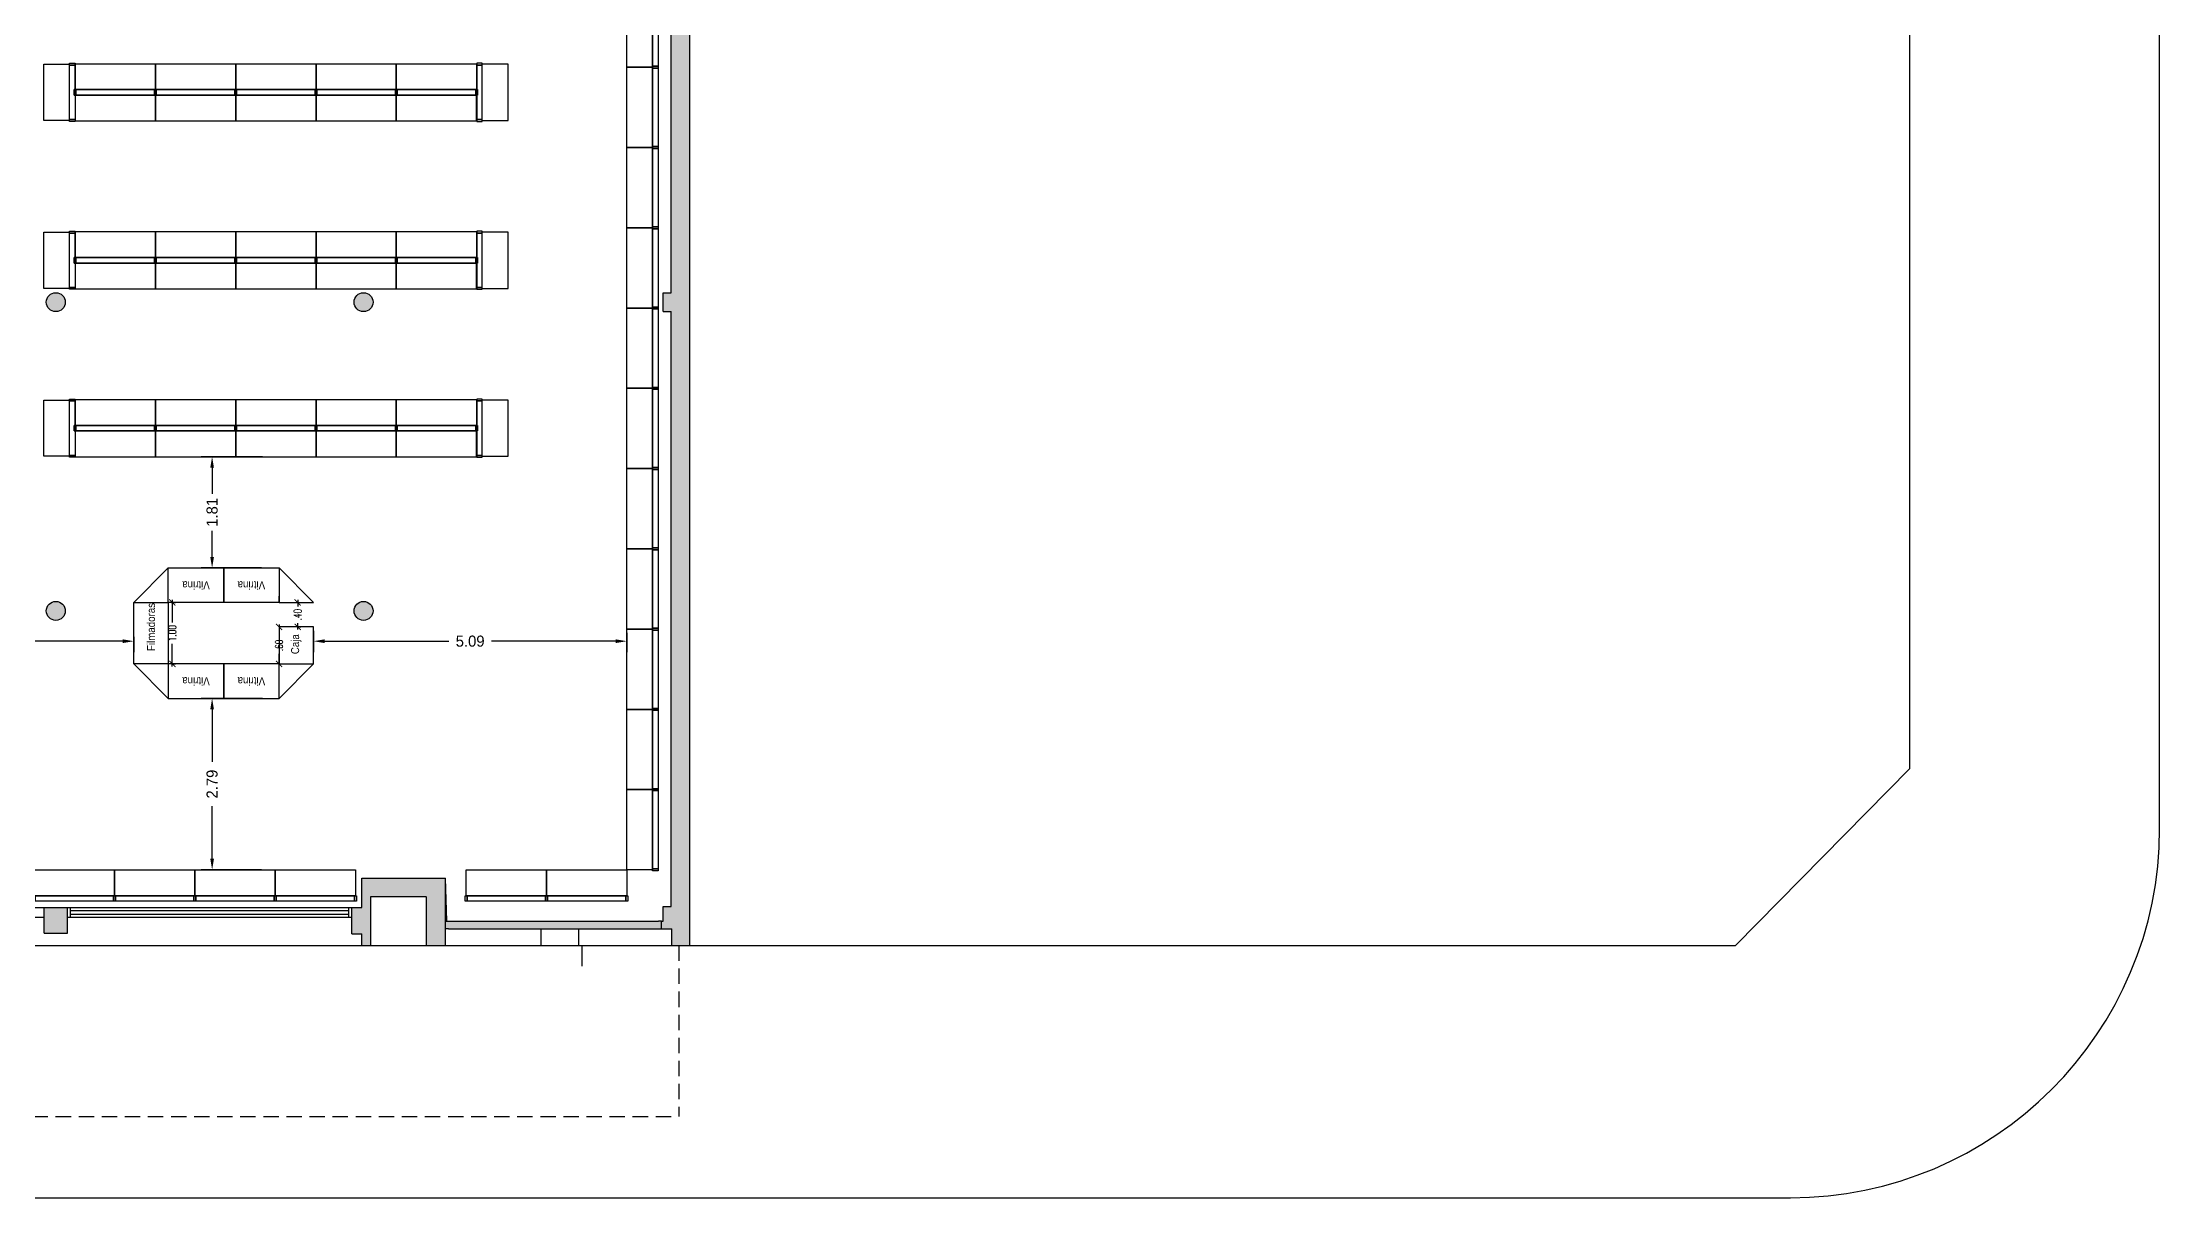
# Model space of a CAD drawing. Header units: metres. Extents: x 95 to 486, y 2972 to 3465.
# Drawn here: x 205.54 to 239.94, y 2973.53 to 2992.31 of the extents above; entities that cross this region are included whole.
import ezdxf

# ---------------------------------------------------------------- set-up
doc = ezdxf.new("R2010")
doc.units = ezdxf.units.M
doc.linetypes.add('HIDDEN', pattern=[0.375, 0.25, -0.125])
for name, color, linetype in [('0_MUROS', 7, 'Continuous'), ('0_PUERTAS-VENTANAS', 3, 'Continuous'), ('C_COTAS', 5, 'Continuous'), ('E_EQUIPAMIENTO', 1, 'Continuous'), ('E_GONDOLAS', 1, 'Continuous')]:
    doc.layers.add(name, color=color, linetype=linetype)
doc.styles.add('COTAS', font='ROMANS.shx', dxfattribs={"width": 0.7})
doc.styles.add('ROMANS', font='romans.shx', dxfattribs={"width": 0.8, "height": 0.15})
doc.styles.add('STYLE1', font='Sas_____.pfb', dxfattribs={"width": 0.87})
doc.dimstyles.new('STANDARD$0', dxfattribs={"dimtxt": 0.2, "dimasz": 0.18, "dimexe": 0.18, "dimexo": 0.0625, "dimgap": 0.09, "dimtad": 0, "dimzin": 0, "dimdsep": 46, "dimtxsty": 'ROMANS', "dimblk": 'OBLIQUE', "dimsah": 1, "dimcen": 0.09, "dimse1": 1, "dimse2": 1, "dimadec": 0, "dimazin": 0, "dimtfac": 1, "dimtofl": 0, "dimtmove": 0, "dimatfit": 3, "dimldrblk": 'OBLIQUE', "dimfxl": 1, "dimtolj": 1, "dimtzin": 0, "dimarcsym": 0})
doc.dimstyles.new('STZ50', dxfattribs={"dimscale": 0.5, "dimtxt": 0.25, "dimasz": 0.2, "dimexe": 0.1, "dimexo": 0.1, "dimgap": 0.09, "dimtad": 0, "dimzin": 4, "dimdsep": 46, "dimtxsty": 'COTAS', "dimblk": 'ARCHTICK', "dimcen": -0.09, "dimdle": 0.08, "dimclrd": 30, "dimclre": 133, "dimclrt": 7, "dimaunit": 1, "dimazin": 2, "dimtfac": 1, "dimtix": 1, "dimtmove": 1, "dimatfit": 3, "dimldrblk": 'DOT', "dimfxl": 0.1, "dimtolj": 1, "dimtzin": 0, "dimarcsym": 0})

# ---------------------------------------------------------------- blocks, each defined once
blk = doc.blocks.new('_ARCHTICK')
at = {"color": 0, "linetype": 'ByBlock', "const_width": 0.15}
blk.add_lwpolyline([(-0.5, -0.5), (0.5, 0.5)], dxfattribs=at)
blk = doc.blocks.new('*D93')
at = {"layer": 'DEFPOINTS', "color": 0, "transparency": 16777216}
for p in [(207.59, 2983.208), (207.655, 2983.208), (207.59, 2982.208)]:
    blk.add_point(p, dxfattribs=at)
at = {"layer": 'E_EQUIPAMIENTO', "color": 133, "lineweight": -2, "transparency": 16777216}
for p, q in [((207.64, 2983.208), (207.705, 2983.208)), ((207.64, 2982.208), (207.705, 2982.208))]:
    blk.add_line(p, q, dxfattribs=at)
at = {"layer": 'E_EQUIPAMIENTO', "color": 30, "lineweight": -2, "transparency": 16777216}
for p, q in [((207.655, 2983.248), (207.655, 2982.88)), ((207.655, 2982.168), (207.655, 2982.536))]:
    blk.add_line(p, q, dxfattribs=at)
at = {"layer": 'E_EQUIPAMIENTO', "color": 30, "lineweight": -2, "transparency": 16777216, "xscale": 0.1, "yscale": 0.1, "zscale": 0.1}
for p, rotation in [((207.655, 2983.208), 90), ((207.655, 2982.208), 270)]:
    blk.add_blockref('_ARCHTICK', p, dxfattribs=dict(at, rotation=rotation))
at = {"layer": 'E_EQUIPAMIENTO', "color": 7, "transparency": 16777216, "insert": (207.655, 2982.708), "char_height": 0.125, "attachment_point": 5, "rotation": 90, "style": 'COTAS'}
blk.add_mtext('\\A1;1.00', dxfattribs=at)
blk = doc.blocks.new('_Dot')
at = {"color": 0, "linetype": 'ByBlock', "lineweight": -2}
blk.add_line((-0.5, 0), (-1, 0), dxfattribs=at)
at = {"color": 0, "linetype": 'ByBlock', "const_width": 0.5}
blk.add_lwpolyline([(-0.25, 0, 1), (0.25, 0, 1)], format="xyb", close=True, dxfattribs=at)
blk = doc.blocks.new('*D94')
at = {"layer": 'DEFPOINTS', "color": 0, "transparency": 16777216}
for p in [(209.39, 2983.208), (209.692, 2983.208), (209.67, 2982.808)]:
    blk.add_point(p, dxfattribs=at)
at = {"layer": 'E_EQUIPAMIENTO', "color": 133, "lineweight": -2, "transparency": 16777216}
for p, q in [((209.44, 2983.208), (209.742, 2983.208)), ((209.72, 2982.808), (209.742, 2982.808))]:
    blk.add_line(p, q, dxfattribs=at)
at = {"layer": 'E_EQUIPAMIENTO', "color": 30, "lineweight": -2, "transparency": 16777216}
for p, q in [((209.692, 2983.248), (209.692, 2983.143)), ((209.692, 2982.768), (209.692, 2982.873))]:
    blk.add_line(p, q, dxfattribs=at)
at = {"layer": 'E_EQUIPAMIENTO', "color": 30, "lineweight": -2, "transparency": 16777216, "xscale": 0.1, "yscale": 0.1, "zscale": 0.1}
for p, rotation in [((209.692, 2983.208), 90), ((209.692, 2982.808), 270)]:
    blk.add_blockref('_ARCHTICK', p, dxfattribs=dict(at, rotation=rotation))
at = {"layer": 'E_EQUIPAMIENTO', "color": 7, "transparency": 16777216, "insert": (209.692, 2983.008), "char_height": 0.125, "attachment_point": 5, "rotation": 90, "style": 'COTAS'}
blk.add_mtext('\\A1;.40', dxfattribs=at)
blk = doc.blocks.new('*D95')
at = {"layer": 'DEFPOINTS', "color": 0, "transparency": 16777216}
for p in [(209.39, 2982.808), (209.39, 2982.808), (209.367, 2982.208)]:
    blk.add_point(p, dxfattribs=at)
at = {"layer": 'E_EQUIPAMIENTO', "color": 30, "lineweight": -2, "transparency": 16777216}
for p, q in [((209.39, 2982.848), (209.39, 2982.643)), ((209.39, 2982.168), (209.39, 2982.373))]:
    blk.add_line(p, q, dxfattribs=at)
at = {"layer": 'E_EQUIPAMIENTO', "color": 133, "lineweight": -2, "transparency": 16777216}
blk.add_line((209.417, 2982.208), (209.44, 2982.208), dxfattribs=at)
at = {"layer": 'E_EQUIPAMIENTO', "color": 30, "lineweight": -2, "transparency": 16777216, "xscale": 0.1, "yscale": 0.1, "zscale": 0.1}
for p, rotation in [((209.39, 2982.808), 90), ((209.39, 2982.208), 270)]:
    blk.add_blockref('_ARCHTICK', p, dxfattribs=dict(at, rotation=rotation))
at = {"layer": 'E_EQUIPAMIENTO', "color": 7, "transparency": 16777216, "insert": (209.39, 2982.508), "char_height": 0.125, "attachment_point": 5, "rotation": 90, "style": 'COTAS'}
blk.add_mtext('\\A1;.60', dxfattribs=at)
blk = doc.blocks.new('CONTRAPARED')
at = {"layer": 'E_GONDOLAS'}
blk.add_lwpolyline([(1346.89, 559.83), (1348.195, 559.83), (1348.195, 560.25), (1346.89, 560.25)], close=True, dxfattribs=at)
at = {"layer": 'E_GONDOLAS', "color": 3}
for points in [[(1346.875, 559.74), (1346.905, 559.74), (1346.905, 559.83), (1346.875, 559.83)], [(1346.905, 559.74), (1348.18, 559.74), (1348.18, 559.83), (1346.905, 559.83)], [(1348.18, 559.74), (1348.21, 559.74), (1348.21, 559.83), (1348.18, 559.83)]]:
    blk.add_lwpolyline(points, close=True, dxfattribs=at)
blk = doc.blocks.new('TRAMO CENTRAL')
at = {"layer": 'E_GONDOLAS'}
for points in [[(1353.744, 558.952), (1355.049, 558.952), (1355.049, 559.372), (1353.744, 559.372)], [(1353.744, 558.862), (1355.049, 558.862), (1355.049, 558.442), (1353.744, 558.442)], [(1353.759, 558.862), (1355.034, 558.862), (1355.034, 558.952), (1353.759, 558.952)]]:
    blk.add_lwpolyline(points, close=True, dxfattribs=at)
at = {"layer": 'E_GONDOLAS', "color": 3}
for points in [[(1353.729, 558.862), (1353.759, 558.862), (1353.759, 558.952), (1353.729, 558.952)], [(1353.729, 558.952), (1353.759, 558.952), (1353.759, 558.862), (1353.729, 558.862)], [(1353.759, 558.952), (1355.034, 558.952), (1355.034, 558.862), (1353.759, 558.862)], [(1355.034, 558.862), (1355.064, 558.862), (1355.064, 558.952), (1355.034, 558.952)], [(1355.034, 558.952), (1355.064, 558.952), (1355.064, 558.862), (1355.034, 558.862)]]:
    blk.add_lwpolyline(points, close=True, dxfattribs=at)
blk = doc.blocks.new('PUNTERA')
at = {"layer": 'E_GONDOLAS'}
for p, q in [((1350.083, 558.73), (1349.168, 558.73)), ((1349.168, 558.73), (1349.168, 558.31)), ((1350.083, 558.31), (1350.083, 558.73))]:
    blk.add_line(p, q, dxfattribs=at)
at = {"layer": 'E_GONDOLAS', "color": 3}
for p, q in [((1350.068, 558.31), (1349.183, 558.31)), ((1349.183, 558.31), (1349.183, 558.22)), ((1350.068, 558.22), (1350.068, 558.31)), ((1349.183, 558.22), (1350.068, 558.22))]:
    blk.add_line(p, q, dxfattribs=at)
for points in [[(1349.153, 558.22), (1349.183, 558.22), (1349.183, 558.31), (1349.153, 558.31)], [(1350.068, 558.22), (1350.098, 558.22), (1350.098, 558.31), (1350.068, 558.31)]]:
    blk.add_lwpolyline(points, close=True, dxfattribs=at)
blk = doc.blocks.new('*D131')
at = {"layer": 'C_COTAS', "color": 0, "lineweight": -2, "transparency": 16777216}
for p, q in [((202.765, 2982.791), (202.765, 2982.397)), ((202.945, 2982.577), (204.537, 2982.577)), ((206.85, 2982.577), (205.257, 2982.577)), ((207.03, 2982.646), (207.03, 2982.397))]:
    blk.add_line(p, q, dxfattribs=at)
at = {"layer": 'C_COTAS', "color": 0, "transparency": 16777216}
for points in [[(202.945, 2982.607), (202.945, 2982.547), (202.765, 2982.577)], [(206.85, 2982.607), (206.85, 2982.547), (207.03, 2982.577)]]:
    blk.add_solid(points, dxfattribs=at)
at = {"layer": 'DEFPOINTS', "color": 0, "transparency": 16777216}
for p in [(202.765, 2982.853), (207.03, 2982.708), (207.03, 2982.577)]:
    blk.add_point(p, dxfattribs=at)
at = {"layer": 'C_COTAS', "color": 0, "transparency": 16777216, "insert": (204.897, 2982.577), "char_height": 0.18, "attachment_point": 5}
blk.add_mtext('\\A1;4.26', dxfattribs=at)
blk = doc.blocks.new('*D132')
at = {"layer": 'C_COTAS', "color": 0, "lineweight": -2, "transparency": 16777216}
for p, q in [((209.95, 2982.746), (209.95, 2982.397)), ((215.039, 2982.712), (215.039, 2982.397)), ((210.13, 2982.577), (212.149, 2982.577)), ((214.859, 2982.577), (212.839, 2982.577))]:
    blk.add_line(p, q, dxfattribs=at)
at = {"layer": 'C_COTAS', "color": 0, "transparency": 16777216}
for points in [[(210.13, 2982.607), (210.13, 2982.547), (209.95, 2982.577)], [(214.859, 2982.607), (214.859, 2982.547), (215.039, 2982.577)]]:
    blk.add_solid(points, dxfattribs=at)
at = {"layer": 'DEFPOINTS', "color": 0, "transparency": 16777216}
for p in [(209.95, 2982.808), (215.039, 2982.774), (215.039, 2982.577)]:
    blk.add_point(p, dxfattribs=at)
at = {"layer": 'C_COTAS', "color": 0, "transparency": 16777216, "insert": (212.494, 2982.577), "char_height": 0.18, "attachment_point": 5}
blk.add_mtext('\\A1;5.09', dxfattribs=at)
blk = doc.blocks.new('*D133')
at = {"layer": 'C_COTAS', "color": 0, "lineweight": -2, "transparency": 16777216}
for p, q in [((209.123, 2985.576), (208.122, 2985.576)), ((208.302, 2985.396), (208.302, 2984.972)), ((208.302, 2983.948), (208.302, 2984.372)), ((209.105, 2983.768), (208.122, 2983.768))]:
    blk.add_line(p, q, dxfattribs=at)
at = {"layer": 'C_COTAS', "color": 0, "transparency": 16777216}
for points in [[(208.272, 2985.396), (208.332, 2985.396), (208.302, 2985.576)], [(208.272, 2983.948), (208.332, 2983.948), (208.302, 2983.768)]]:
    blk.add_solid(points, dxfattribs=at)
at = {"layer": 'DEFPOINTS', "color": 0, "transparency": 16777216}
for p in [(208.302, 2985.576), (209.186, 2985.576), (209.168, 2983.768)]:
    blk.add_point(p, dxfattribs=at)
at = {"layer": 'C_COTAS', "color": 0, "transparency": 16777216, "insert": (208.302, 2984.672), "char_height": 0.18, "attachment_point": 5, "rotation": 90}
blk.add_mtext('\\A1;1.81', dxfattribs=at)
blk = doc.blocks.new('*D134')
at = {"layer": 'C_COTAS', "color": 0, "lineweight": -2, "transparency": 16777216}
for p, q in [((209.123, 2981.648), (208.122, 2981.648)), ((208.302, 2981.468), (208.302, 2980.614)), ((208.302, 2979.039), (208.302, 2979.894)), ((209.105, 2978.859), (208.122, 2978.859))]:
    blk.add_line(p, q, dxfattribs=at)
at = {"layer": 'C_COTAS', "color": 0, "transparency": 16777216}
for points in [[(208.272, 2981.468), (208.332, 2981.468), (208.302, 2981.648)], [(208.272, 2979.039), (208.332, 2979.039), (208.302, 2978.859)]]:
    blk.add_solid(points, dxfattribs=at)
at = {"layer": 'DEFPOINTS', "color": 0, "transparency": 16777216}
for p in [(208.302, 2981.648), (209.186, 2981.648), (209.168, 2978.859)]:
    blk.add_point(p, dxfattribs=at)
at = {"layer": 'C_COTAS', "color": 0, "transparency": 16777216, "insert": (208.302, 2980.254), "char_height": 0.18, "attachment_point": 5, "rotation": 90}
blk.add_mtext('\\A1;2.79', dxfattribs=at)

msp = doc.modelspace()

# ---------------------------------------------------------------- hatches: boundary and pattern name
at = {"layer": '0_MUROS'}
msp.add_hatch(color=256, dxfattribs=at).paths.add_polyline_path([(216.0624, 2992.6993), (235.8824, 2992.6993), (235.8819, 2993.2243), (235.3424, 2993.2243), (235.3424, 2992.9993), (230.3124, 2992.9993), (230.3124, 2993.0993), (229.9924, 2993.0993), (229.9924, 2992.9993), (224.8424, 2992.9993), (224.8424, 2993.0993), (224.4724, 2993.0993), (224.4724, 2992.9993), (220.4026, 2992.9993), (220.4026, 2993.0993), (220.1224, 2993.0993), (220.1224, 2992.9993), (216.2124, 2992.9993), (216.2124, 2993.0993), (215.8824, 2993.0993), (215.8824, 2992.9793), (215.6324, 2992.9793), (215.6324, 2992.6793), (215.7624, 2992.6793), (215.7624, 2988.2393), (215.6324, 2988.2393), (215.6324, 2987.9393), (215.7624, 2987.9393), (215.7624, 2978.2643), (215.6324, 2978.2643), (215.6324, 2978.0243), (215.6024, 2978.0243), (215.6024, 2977.8993), (215.7724, 2977.8993), (215.7724, 2977.6293), (216.0624, 2977.6293)])
h = msp.add_hatch(color=256, dxfattribs=at)
h.paths.add_polyline_path([(190.8524, 2983.1942, 0.6113715), (190.6084, 2983.0693, 0.6113715), (190.8524, 2982.9443)])
h.paths.add_polyline_path([(200.7524, 2983.2229, 0.3953067), (200.6084, 2983.0693, 0.3953067), (200.7524, 2982.9156)])
h.paths.add_polyline_path([(190.8524, 2983.1942), (190.8524, 2982.9443, 0.2411787), (190.9164, 2983.0693, 0.2411787)])
h.paths.add_polyline_path([(200.7524, 2983.2229), (200.7524, 2982.9156, 0.4333766), (200.9164, 2983.0693, 0.4333766)])
h.paths.add_polyline_path([(200.9164, 2988.0893), (200.6084, 2988.0893, 1)])
h.paths.add_polyline_path([(205.6084, 2988.0893, 1), (205.9164, 2988.0893, 1)])
h.paths.add_polyline_path([(200.7524, 2988.2429), (200.7524, 2988.0893), (200.9164, 2988.0893, 0.4333766)])
h.paths.add_polyline_path([(205.9164, 2983.0693, 1), (205.6084, 2983.0693, 1)])
h.paths.add_polyline_path([(200.7524, 2988.2429, 0.3953067), (200.6084, 2988.0893), (200.7524, 2988.0893)])
h = msp.add_hatch(color=256, dxfattribs=at)
h.paths.add_polyline_path([(210.6084, 2988.0893), (210.9164, 2988.0893, 1)])
h.paths.add_polyline_path([(210.9164, 2983.0693, 1), (210.6084, 2983.0693, 1)])
h.paths.add_polyline_path([(210.9164, 2988.0893), (210.6084, 2988.0893, 1)])
h = msp.add_hatch(color=256, dxfattribs=at)
h.paths.add_polyline_path([(212.0924, 2978.7243), (210.7324, 2978.7243), (210.7324, 2978.2493), (210.5724, 2978.2493), (210.5724, 2977.8193), (210.7324, 2977.8193), (210.7324, 2977.6293), (210.8824, 2977.6293), (210.8824, 2978.4243), (211.7824, 2978.4243), (211.7824, 2977.6293), (212.0924, 2977.6293)])
h.paths.add_polyline_path([(215.6024, 2978.0243), (215.5524, 2978.0243), (213.6424, 2978.0243), (212.0924, 2978.0243), (212.0924, 2977.8993), (212.1424, 2977.8993), (215.5524, 2977.8993), (215.6024, 2977.8993)])
h = msp.add_hatch(color=256, dxfattribs=at)
h.paths.add_polyline_path([(185.9524, 2978.2493), (185.5724, 2978.2493), (185.5724, 2977.8293), (185.9524, 2977.8293)])
h.paths.add_polyline_path([(190.9524, 2978.2493), (190.5724, 2978.2493), (190.5724, 2977.8293), (190.9524, 2977.8293)])
h.paths.add_polyline_path([(195.9524, 2978.2493), (195.5724, 2978.2493), (195.5724, 2977.8293), (195.9524, 2977.8293)])
h.paths.add_polyline_path([(200.9524, 2978.2493), (200.5724, 2978.2493), (200.5724, 2977.8293), (200.9524, 2977.8293)])
h.paths.add_polyline_path([(205.9524, 2978.2493), (205.5724, 2978.2493), (205.5724, 2977.8293), (205.9524, 2977.8293)])

# ---------------------------------------------------------------- linework, layer by layer
at = {"layer": '0_MUROS', "color": 4}
for p, q in [((239.9424, 2979.5293), (239.9424, 3056.6546)), ((137.5324, 2973.5293), (233.9424, 2973.5293))]:
    msp.add_line(p, q, dxfattribs=at)
at = {"layer": '0_MUROS'}
for p, q in [((216.0624, 2977.6293), (216.0624, 2992.6993)), ((215.7624, 2988.2393), (215.7624, 2992.6793)), ((215.6324, 2987.9393), (215.6324, 2988.2393)), ((215.6324, 2988.2393), (215.7624, 2988.2393)), ((215.6324, 2987.9393), (215.7624, 2987.9393)), ((215.7624, 2978.2643), (215.7624, 2987.9393)), ((210.7324, 2978.2493), (210.7324, 2978.7243)), ((210.7324, 2978.7243), (212.0924, 2978.7243)), ((212.0924, 2977.6293), (212.0924, 2978.7243)), ((212.1144, 2978.0243), (212.0924, 2978.7243)), ((205.5724, 2978.2493), (205.9524, 2978.2493)), ((205.5724, 2977.8293), (205.5724, 2978.2493)), ((205.9524, 2977.8293), (205.9524, 2978.2493)), ((206.0024, 2978.0893), (206.0024, 2978.2493)), ((210.5224, 2978.0893), (210.5224, 2978.2493)), ((210.5724, 2978.2493), (210.7324, 2978.2493)), ((210.5724, 2977.8193), (210.5724, 2978.2493)), ((210.8824, 2978.4243), (211.7724, 2978.4243)), ((210.8824, 2977.6293), (210.8824, 2978.4243)), ((211.7824, 2977.6293), (211.7824, 2978.4243)), ((215.6324, 2978.2643), (215.7624, 2978.2643)), ((215.6324, 2978.0243), (215.6324, 2978.2643)), ((215.6324, 2978.2643), (215.7024, 2978.2643)), ((212.0924, 2978.0243), (213.6424, 2978.0243)), ((212.1424, 2977.8993), (212.0924, 2977.8993)), ((212.1424, 2977.8993), (215.5524, 2977.8993)), ((213.6424, 2978.0243), (215.5524, 2978.0243)), ((213.6424, 2977.8993), (213.6424, 2977.6293)), ((215.6024, 2978.0243), (215.5524, 2978.0243)), ((215.5524, 2977.8993), (215.6024, 2977.8993)), ((215.6024, 2978.0243), (215.6324, 2978.0243)), ((215.6024, 2977.8993), (215.6024, 2978.0243)), ((215.6024, 2977.8993), (215.7724, 2977.8993)), ((215.7724, 2977.6293), (215.7724, 2977.8993)), ((205.5724, 2977.8293), (205.9524, 2977.8293)), ((210.5724, 2977.8193), (210.7324, 2977.8193)), ((210.7324, 2977.6293), (210.7324, 2977.8193)), ((210.7324, 2977.6293), (210.8824, 2977.6293)), ((211.7824, 2977.6293), (212.0924, 2977.6293)), ((212.0924, 2977.6293), (215.7724, 2977.6293)), ((214.2572, 2977.6293), (214.2572, 2977.8825)), ((214.2572, 2977.6293), (214.3072, 2977.6293)), ((214.3072, 2977.6293), (214.3072, 2977.2924)), ((215.7724, 2977.6293), (216.0624, 2977.6293)), ((215.9324, 2977.6293), (216.0624, 2977.6293))]:
    msp.add_line(p, q, dxfattribs=at)
at = {"layer": '0_MUROS', "color": 5}
for p, q in [((235.8824, 2980.5093), (235.8824, 2992.6993)), ((235.8824, 2980.5093), (233.0524, 2977.6293)), ((216.0624, 2977.6293), (233.0524, 2977.6293))]:
    msp.add_line(p, q, dxfattribs=at)
at = {"layer": '0_MUROS', "color": 2}
for p, q in [((171.0224, 2977.6293), (210.7324, 2977.6293)), ((210.8824, 2977.6293), (211.7824, 2977.6293))]:
    msp.add_line(p, q, dxfattribs=at)
at = {"layer": '0_MUROS', "color": 2, "linetype": 'HIDDEN'}
for p in [(215.8824, 2977.6293), (169.3843, 2974.8493)]:
    msp.add_line(p, (215.8824, 2974.8493), dxfattribs=at)
at = {"layer": '0_MUROS'}
for centre in [(205.7624, 2988.0893), (210.7624, 2988.0893), (205.7624, 2983.0693), (210.7624, 2983.0693)]:
    msp.add_circle(centre, 0.154, dxfattribs=at)
at = {"layer": '0_MUROS', "color": 4}
msp.add_arc((233.9424, 2979.5293), 6, 270, 0, dxfattribs=at)
at = {"layer": '0_PUERTAS-VENTANAS'}
for p, q in [((215.7571, 2985.6943), (215.7571, 2985.7943)), ((209.3896, 2983.2081), (209.3896, 2983.3081)), ((215.7571, 2982.9534), (215.7571, 2983.0534)), ((200.9524, 2978.2493), (205.5724, 2978.2493)), ((205.9524, 2978.2493), (210.5724, 2978.2493)), ((200.9524, 2978.0893), (205.5724, 2978.0893)), ((205.9524, 2978.0893), (210.5724, 2978.0893)), ((206.0024, 2978.1993), (210.5224, 2978.1993)), ((206.0024, 2978.1393), (210.5224, 2978.1393))]:
    msp.add_line(p, q, dxfattribs=at)
at = {"layer": 'E_EQUIPAMIENTO'}
for p, q in [((207.5896, 2983.7681), (207.0296, 2983.2081)), ((209.3896, 2983.7681), (209.9496, 2983.2081)), ((207.5896, 2981.6481), (207.0296, 2982.2081)), ((209.9496, 2982.2081), (209.3896, 2981.6481))]:
    msp.add_line(p, q, dxfattribs=at)
for points in [[(208.4896, 2983.2081), (207.5896, 2983.2081), (207.5896, 2983.7681), (208.4896, 2983.7681)], [(209.3896, 2983.2081), (208.4896, 2983.2081), (208.4896, 2983.7681), (209.3896, 2983.7681)], [(207.0296, 2982.2081), (207.0296, 2983.2081), (207.5896, 2983.2081), (207.5896, 2982.2081)], [(209.3896, 2982.8081), (209.3896, 2982.2081), (209.9496, 2982.2081), (209.9496, 2982.8081)], [(208.4896, 2982.2081), (207.5896, 2982.2081), (207.5896, 2981.6481), (208.4896, 2981.6481)], [(209.3896, 2982.2081), (208.4896, 2982.2081), (208.4896, 2981.6481), (209.3896, 2981.6481)]]:
    msp.add_lwpolyline(points, close=True, dxfattribs=at)
at = {"layer": 'E_GONDOLAS'}
msp.add_line((209.3896, 2983.2081), (209.9496, 2983.2081), dxfattribs=at)

# ---------------------------------------------------------------- block references
at = {"layer": '0_MUROS', "xscale": -1, "rotation": 90}
for name, p in [('CONTRAPARED', (775.2886, 4340.1038)), ('PUNTERA', (764.2952, 4341.1264)), ('CONTRAPARED', (775.2886, 4338.7988)), ('CONTRAPARED', (775.2886, 4337.4938)), ('CONTRAPARED', (775.2886, 4336.1888)), ('PUNTERA', (764.2952, 4338.3964)), ('CONTRAPARED', (775.2886, 4334.8838)), ('PUNTERA', (764.2952, 4335.6664)), ('CONTRAPARED', (775.2886, 4333.5788)), ('CONTRAPARED', (775.2886, 4332.2738)), ('CONTRAPARED', (775.2886, 4330.9688)), ('CONTRAPARED', (775.2886, 4329.6638)), ('CONTRAPARED', (775.2886, 4328.3588)), ('CONTRAPARED', (775.2886, 4327.0538))]:
    msp.add_blockref(name, p, dxfattribs=at)
at = {"layer": '0_MUROS', "xscale": -1}
for name, p in [('TRAMO CENTRAL', (1561.1237, 2432.5939)), ('TRAMO CENTRAL', (1562.4287, 2432.5939)), ('TRAMO CENTRAL', (1563.7337, 2432.5939)), ('TRAMO CENTRAL', (1565.0387, 2432.5939)), ('TRAMO CENTRAL', (1566.3437, 2432.5939)), ('TRAMO CENTRAL', (1561.1237, 2429.8639)), ('TRAMO CENTRAL', (1562.4287, 2429.8639)), ('TRAMO CENTRAL', (1563.7337, 2429.8639)), ('TRAMO CENTRAL', (1565.0387, 2429.8639)), ('TRAMO CENTRAL', (1566.3437, 2429.8639)), ('TRAMO CENTRAL', (1561.1237, 2427.1339)), ('TRAMO CENTRAL', (1562.4287, 2427.1339)), ('TRAMO CENTRAL', (1563.7337, 2427.1339)), ('TRAMO CENTRAL', (1565.0387, 2427.1339)), ('TRAMO CENTRAL', (1566.3437, 2427.1339)), ('CONTRAPARED', (1553.6069, 2418.6096)), ('CONTRAPARED', (1554.9119, 2418.6096)), ('CONTRAPARED', (1556.2169, 2418.6096)), ('CONTRAPARED', (1557.5219, 2418.6096)), ('CONTRAPARED', (1560.6234, 2418.6096)), ('CONTRAPARED', (1561.9284, 2418.6096))]:
    msp.add_blockref(name, p, dxfattribs=at)
at = {"layer": '0_MUROS', "rotation": 270}
for p in [(-345.6201, 4341.1264), (-345.6201, 4338.3964), (-345.6201, 4335.6664)]:
    msp.add_blockref('PUNTERA', p, dxfattribs=at)

# ---------------------------------------------------------------- texts
at = {"layer": 'E_EQUIPAMIENTO', "char_height": 0.13, "attachment_point": 5, "style": 'STYLE1'}
for s, insert, width, rotation in [('{\\fArial|b0|i0|c0|p34;Vitrina}', (208.0396, 2983.4881), 0.9, 180), ('{\\fArial|b0|i0|c0|p34;Vitrina}', (208.9396, 2983.4881), 0.9, 180), ('{\\fArial|b0|i0|c0|p34;Filmadoras}', (207.3096, 2982.8081), 1.2, 90), ('{\\fArial|b0|i0|c0|p34;Caja}', (209.6696, 2982.5287), 0.9, 90), ('{\\fArial|b0|i0|c0|p34;Vitrina}', (208.0396, 2981.9281), 0.9, 180), ('{\\fArial|b0|i0|c0|p34;Vitrina}', (208.9396, 2981.9281), 0.9, 180)]:
    msp.add_mtext(s, dxfattribs=dict(at, insert=insert, width=width, rotation=rotation))

# ---------------------------------------------------------------- dimensions: what is measured, and where the dimension line sits
at = {"layer": 'C_COTAS'}
for base, p1, p2, picture, middle in [((208.3017, 2985.5759), (209.1678, 2983.7681), (209.1857, 2985.5759), '*D133', (208.3017, 2984.672)), ((208.3017, 2981.6481), (209.1678, 2978.8593), (209.1857, 2981.6481), '*D134', (208.3017, 2980.2537))]:
    dim = msp.add_linear_dim(base=base, p1=p1, p2=p2, angle=90, dimstyle='STANDARD$0', override={"dimtxt": 0.18, "dimtxsty": 'Standard', "dimsah": 0, "dimse1": 0, "dimse2": 0}, dxfattribs=at)
    dim.commit()
    dim.dimension.update_dxf_attribs({"geometry": picture, "text_midpoint": middle})
for base, p1, p2, picture, middle in [((207.0296, 2982.5768), (202.765, 2982.8531), (207.0296, 2982.7081), '*D131', (204.8973, 2982.5768)), ((215.0389, 2982.5768), (209.9496, 2982.8081), (215.0389, 2982.7743), '*D132', (212.4943, 2982.5768))]:
    dim = msp.add_linear_dim(base=base, p1=p1, p2=p2, dimstyle='STANDARD$0', override={"dimtxt": 0.18, "dimtxsty": 'Standard', "dimsah": 0, "dimse1": 0, "dimse2": 0}, dxfattribs=at)
    dim.commit()
    dim.dimension.update_dxf_attribs({"geometry": picture, "text_midpoint": middle})
at = {"layer": 'E_EQUIPAMIENTO'}
for base, p1, p2, picture, middle in [((207.655, 2983.2081), (207.5896, 2982.2081), (207.5896, 2983.2081), '*D93', (207.655, 2982.7081)), ((209.6923, 2983.2081), (209.6696, 2982.8081), (209.3896, 2983.2081), '*D94', (209.6923, 2983.0081)), ((209.3896, 2982.8081), (209.367, 2982.2081), (209.3896, 2982.8081), '*D95', (209.3896, 2982.5081))]:
    dim = msp.add_linear_dim(base=base, p1=p1, p2=p2, angle=90, dimstyle='STZ50', dxfattribs=at)
    dim.commit()
    dim.dimension.update_dxf_attribs({"geometry": picture, "text_midpoint": middle})

doc.saveas('drawing.dxf')
